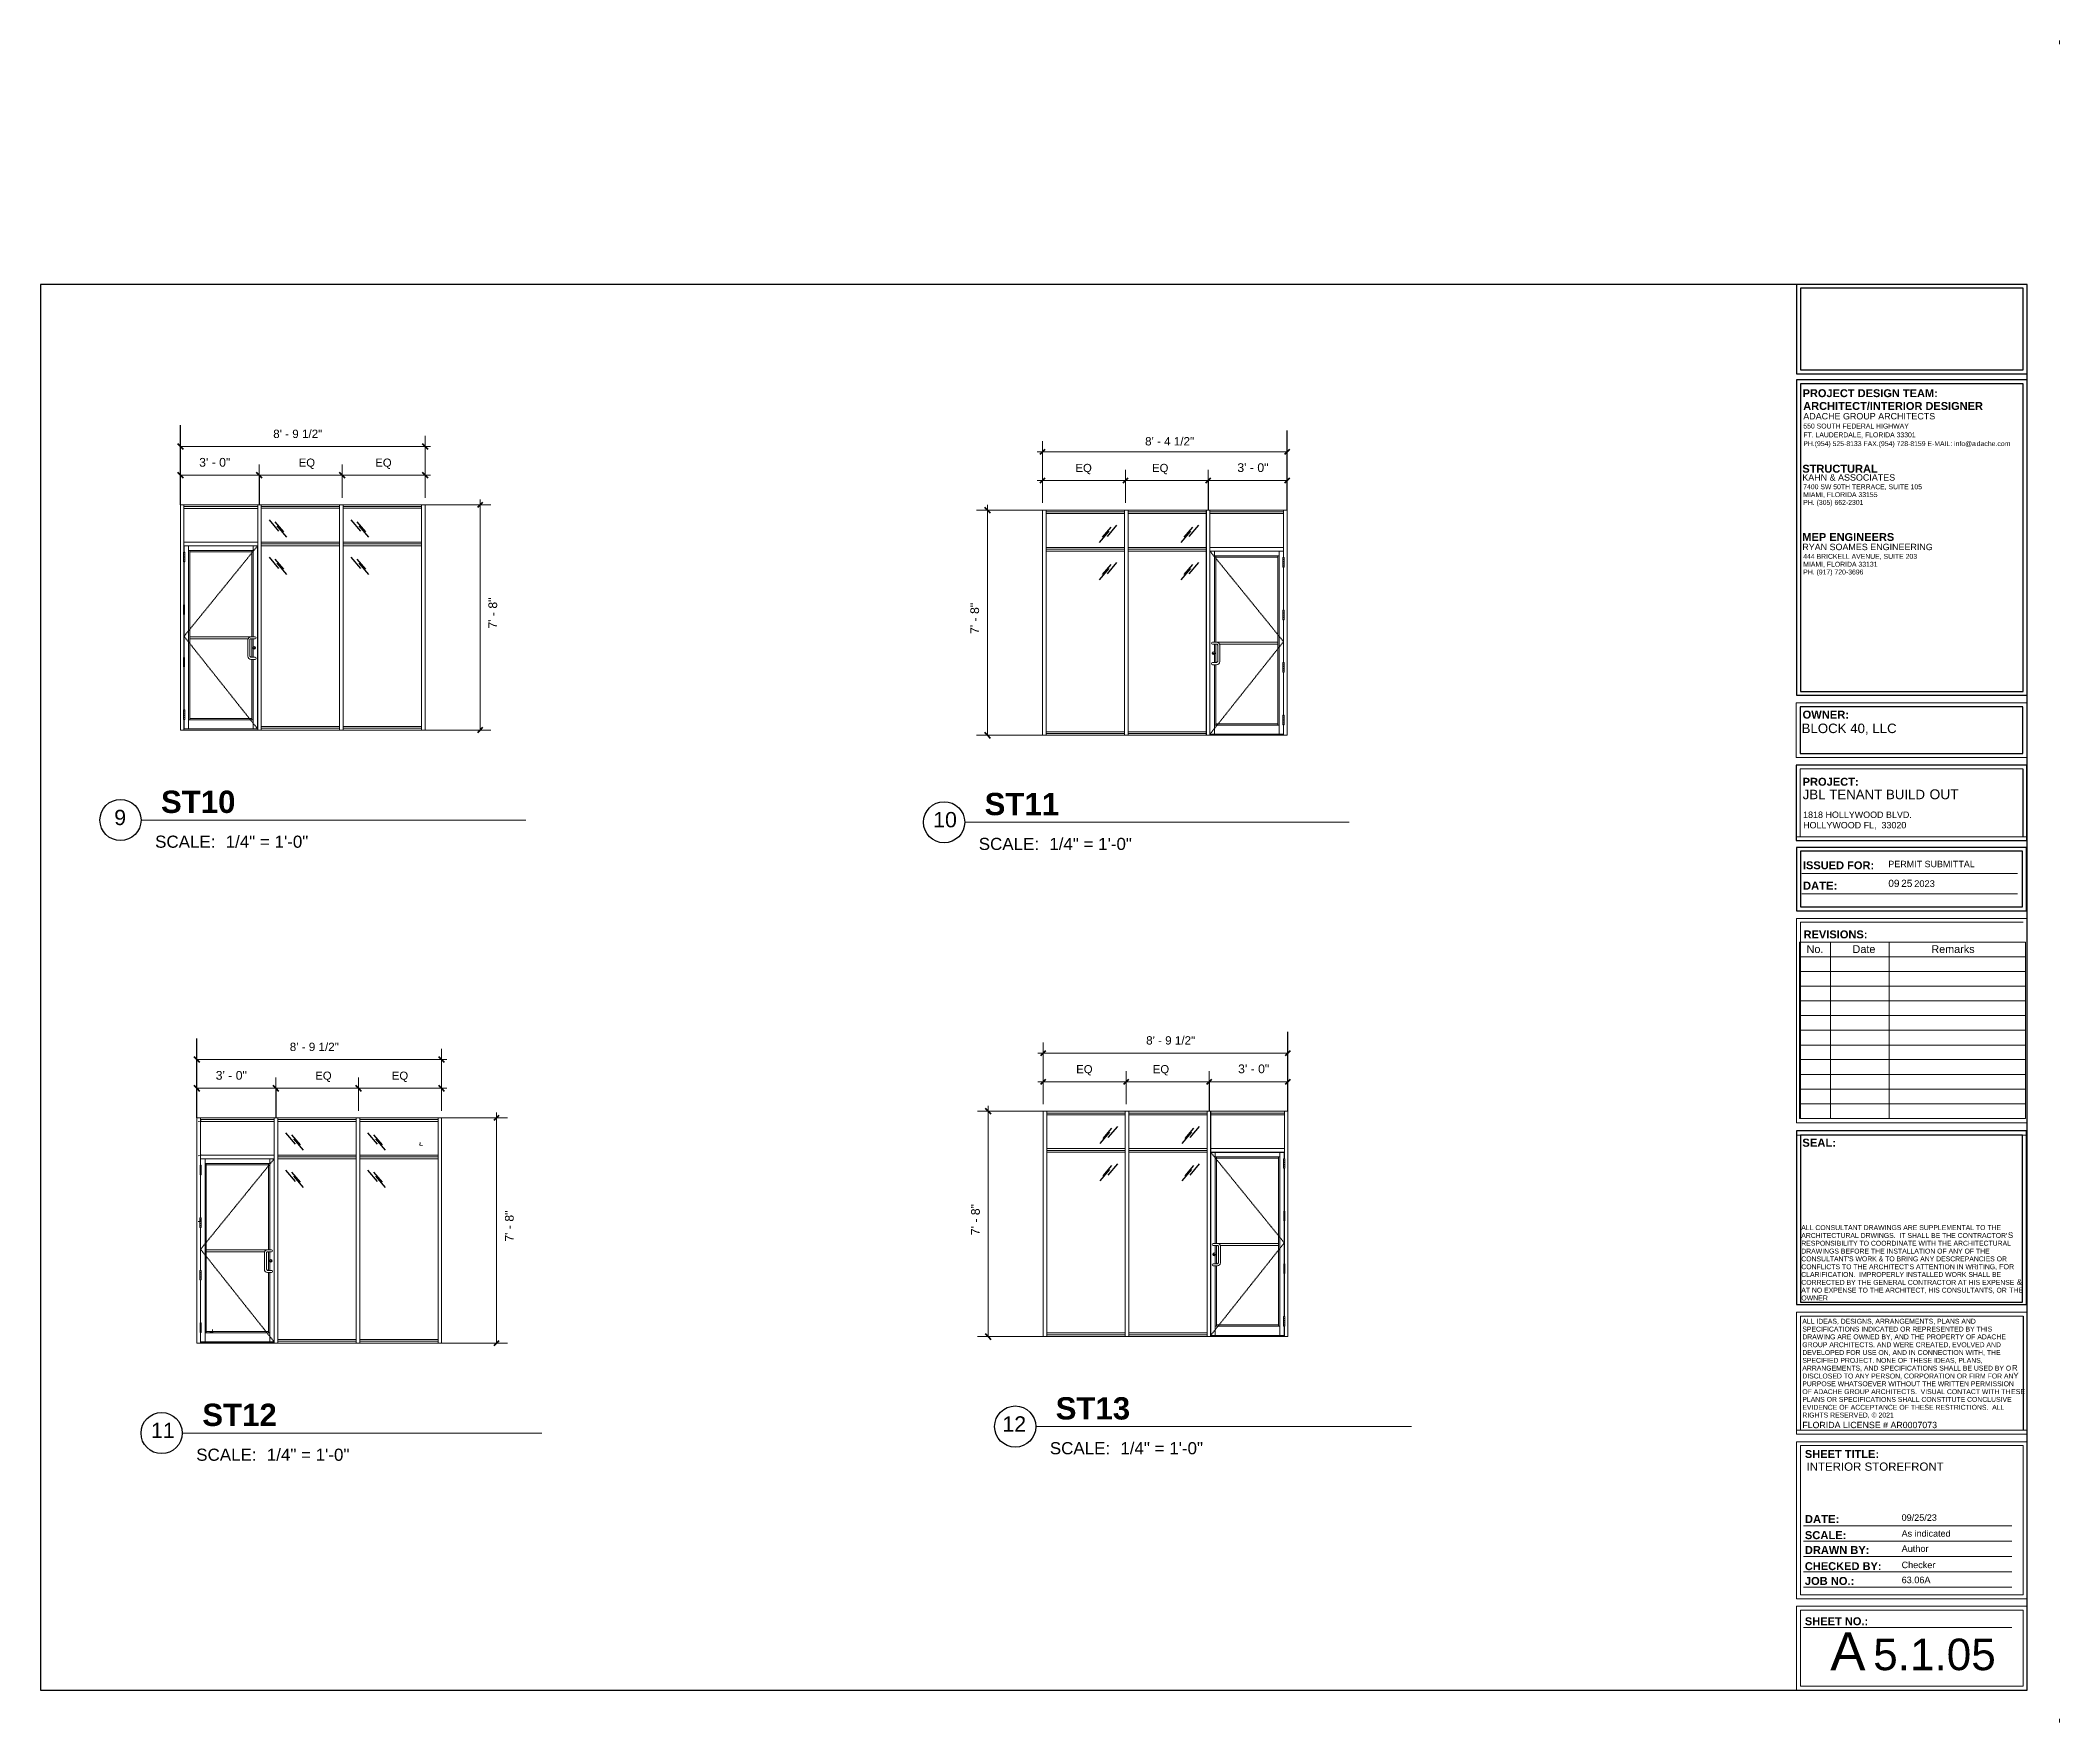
# Model space of a CAD drawing. Header units: inches. Extents: x -6061 to 13621, y -296 to 7483.
# Drawn here: x 942 to 1788, y 3828 to 4532 of the extents above; entities that cross this region are included whole.
import ezdxf

# ---------------------------------------------------------------- set-up
doc = ezdxf.new("R2010")
doc.units = ezdxf.units.IN
doc.header["$MEASUREMENT"] = 0
doc.linetypes.add('HIDDEN', pattern=[0.375, 0.25, -0.125])
doc.layers.get('0').update_dxf_attribs({"linetype": 'CONTINUOUS'})
doc.layers.get('Defpoints').update_dxf_attribs({"color": 6, "linetype": 'CONTINUOUS', "lineweight": 15})
doc.styles.add('Arial$001H0', font='arial.ttf')
doc.styles.add('Arial$101H0', font='arialbd.ttf')

# ---------------------------------------------------------------- blocks, each defined once
blk = doc.blocks.new('*U51')
at = {"lineweight": 5}
for p, q in [((22993.25, -3884.44), (23032.75, -3884.44)), ((22993.25, -3884.44), (22993.25, -3994.44)), ((22995, -3884.44), (22995, -3994.44)), ((22995, -3886.19), (23031, -3886.19)), ((22995, -3904.44), (23031, -3904.44)), ((22997.82, -3906.76), (22997.82, -3948.94)), ((23031.25, -3907.59), (23030.65, -3907.59)), ((23031.25, -3907.59), (23031.25, -3912.29)), ((23031.29, -3933.27), (23030.69, -3933.27)), ((23031.29, -3933.27), (23031.29, -3937.97)), ((23031.29, -3958.95), (23030.69, -3958.95)), ((23031.29, -3958.95), (23031.29, -3963.65)), ((23031, -3993.94), (22995, -3993.94)), ((23031.25, -3984.63), (23030.65, -3984.63)), ((23031.25, -3984.63), (23031.25, -3989.33)), ((23032.75, -3994.44), (22993.25, -3994.44))]:
    blk.add_line(p, q, dxfattribs=at)
at = {"color": 8, "lineweight": 5}
blk.add_line((23031, -3885.31), (22995, -3885.31), dxfattribs=at)
at = {"lineweight": 5, "extrusion": (0, 1, 0)}
for p, q in [((23031, -3907.59), (23031, -3884.44)), ((23032.75, -3994.44), (23032.75, -3884.44)), ((22995.04, -3993.86), (22995.04, -3904.51)), ((22995.04, -3904.51), (23030.96, -3904.51)), ((22997.22, -3948.94), (22997.22, -3904.56)), ((23028.78, -3993.86), (23028.78, -3904.51)), ((23030.96, -3907.59), (23030.96, -3904.51)), ((22997.22, -3906.76), (23028.78, -3906.76)), ((22997.82, -3907.39), (23028.18, -3907.39)), ((23028.18, -3989.43), (23028.18, -3906.76)), ((23030.65, -3907.69), (23031.25, -3907.69)), ((23030.65, -3908.59), (23031.25, -3908.59)), ((23031.25, -3909.49), (23030.65, -3909.49)), ((23031.25, -3910.39), (23030.65, -3910.39)), ((23031.25, -3911.29), (23030.65, -3911.29)), ((23030.65, -3912.19), (23031.25, -3912.19)), ((23030.96, -3933.27), (23030.96, -3912.29)), ((23031, -3933.27), (23031, -3912.29)), ((23030.69, -3933.37), (23031.29, -3933.37)), ((23030.69, -3934.27), (23031.29, -3934.27)), ((23031.29, -3935.17), (23030.69, -3935.17)), ((23031.29, -3936.07), (23030.69, -3936.07)), ((23031.29, -3936.97), (23030.69, -3936.97)), ((23030.69, -3937.87), (23031.29, -3937.87)), ((23030.96, -3958.95), (23030.96, -3937.97)), ((23031, -3958.95), (23031, -3937.97)), ((22997.22, -3953.8), (22997.22, -3949.94)), ((22997.22, -3958.94), (22997.22, -3954.8)), ((22997.82, -3958.94), (22997.82, -3949.94)), ((22997.22, -3993.86), (22997.22, -3959.94)), ((22997.82, -3989.43), (22997.82, -3959.94)), ((23030.69, -3959.05), (23031.29, -3959.05)), ((23030.69, -3959.95), (23031.29, -3959.95)), ((23031.29, -3960.85), (23030.69, -3960.85)), ((23031.29, -3961.75), (23030.69, -3961.75)), ((23031.29, -3962.65), (23030.69, -3962.65)), ((23030.69, -3963.55), (23031.29, -3963.55)), ((23030.96, -3984.63), (23030.96, -3963.65)), ((23031, -3984.63), (23031, -3963.65)), ((22995.04, -3993.86), (23030.96, -3993.86)), ((22997.22, -3989.43), (23028.78, -3989.43)), ((22997.82, -3988.8), (23028.18, -3988.8)), ((23025.71, -3989.37), (23025.71, -3989.37)), ((23030.65, -3984.73), (23031.25, -3984.73)), ((23031.25, -3985.63), (23030.65, -3985.63)), ((23031.25, -3986.53), (23030.65, -3986.53)), ((23031.25, -3987.43), (23030.65, -3987.43)), ((23030.65, -3988.33), (23031.25, -3988.33)), ((23030.65, -3989.23), (23031.25, -3989.23)), ((23030.96, -3993.86), (23030.96, -3989.33)), ((23031, -3994.44), (23031, -3989.33))]:
    blk.add_line(p, q, dxfattribs=at)
at = {"lineweight": 5, "ltscale": 0.5}
blk.add_line((22995, -3902.69), (23031, -3902.69), dxfattribs=at)
at = {"color": 251, "linetype": 'HIDDEN', "lineweight": 5, "true_color": 0x636466}
for q in [(22995.04, -3904.51), (22995.04, -3993.86)]:
    blk.add_line((23030.96, -3948.67), q, dxfattribs=at)
at = {"color": 1, "lineweight": 5}
for p, q in [((22998.29, -3948.94), (23028.18, -3948.94)), ((22999.7, -3949.94), (23028.18, -3949.94))]:
    blk.add_line(p, q, dxfattribs=at)
at = {"lineweight": 5}
for points in [[(23031.25, -3912.29), (23030.65, -3912.29), (23030.65, -3907.59)], [(23031.29, -3937.97), (23030.69, -3937.97), (23030.69, -3933.27)], [(23031.29, -3963.65), (23030.69, -3963.65), (23030.69, -3958.95)], [(23031.25, -3989.33), (23030.65, -3989.33), (23030.65, -3984.63)]]:
    blk.add_lwpolyline(points, dxfattribs=at)
at = {"color": 1, "lineweight": 5}
blk.add_lwpolyline([(22998.29, -3948.94), (22996.29, -3948.94, 1), (22996.29, -3949.94), (22998.29, -3949.94, -0.414214), (22998.79, -3950.44), (22998.79, -3958.44), (22998.29, -3958.94), (22996.29, -3958.94, 1), (22996.29, -3959.94), (22998.29, -3959.94, 0.414214), (22999.79, -3958.44), (22999.79, -3950.44, 0.414214)], format="xyb", close=True, dxfattribs=at)
at = {"lineweight": 5}
blk.add_polyline3d([(22997.36, -3954.35, 0), (22997.31, -3954.35, 0), (22997.31, -3954.64, 0), (22997.36, -3954.64, 0)], close=True, dxfattribs=at)
for centre, radius in [((22996.76, -3954.3), 0.682), ((22996.76, -3954.3), 0.635), ((22996.76, -3954.52), 0.218)]:
    blk.add_circle(centre, radius, dxfattribs=at)
for centre, start, end in [((22996.75, -3954.54), 104.39871, 255.60129), ((22997.33, -3954.54), 284.39871, 75.60129)]:
    blk.add_arc(centre, 0.0919, start, end, dxfattribs=at)

msp = doc.modelspace()

# ---------------------------------------------------------------- linework, layer by layer
at = {"color": 8, "linetype": 'Continuous', "lineweight": 9, "true_color": 0x7f7f7f}
for p, q in [((1787.98962, 4532.41446), (1787.98962, 4530.78758)), ((1677.79017, 4390.1819), (1774.33243, 4390.1819)), ((1677.79017, 4258.14805), (1677.79017, 4390.1819)), ((1677.66173, 4254.93711), (1774.20399, 4254.93711)), ((1677.66173, 4232.07522), (1677.66173, 4254.93711)), ((1774.20399, 4254.93711), (1774.20399, 4232.07522)), ((1774.20399, 4232.07522), (1677.66173, 4232.07522)), ((1677.66173, 4228.86428), (1774.20399, 4228.86428)), ((1677.66173, 4198.76707), (1677.66173, 4228.86428)), ((1774.20399, 4228.86428), (1774.20399, 4198.76707)), ((1774.20399, 4198.76707), (1677.66173, 4198.76707)), ((1677.79017, 4194.35738), (1774.07555, 4194.35738)), ((1677.79017, 4167.81361), (1677.79017, 4194.35738)), ((1679.93079, 4183.52581), (1770.35086, 4183.52581)), ((1679.93079, 4174.9633), (1770.35086, 4174.9633)), ((1677.79017, 4164.60267), (1774.33243, 4164.60267)), ((1677.79017, 4098.20043), (1677.79017, 4164.60267)), ((1774.33243, 4164.60267), (1774.33243, 4098.20043)), ((1677.79017, 4073.79729), (1774.07555, 4073.79729)), ((1677.79017, 4002.85692), (1677.79017, 4073.79729)), ((1774.07555, 4073.79729), (1774.07555, 4002.85692)), ((1774.07555, 4002.85692), (1677.79017, 4002.85692)), ((1677.79017, 3999.64598), (1774.33243, 3999.64598)), ((1677.79017, 3950.32594), (1677.79017, 3999.64598)), ((1774.33243, 3999.64598), (1774.33243, 3950.32594)), ((1774.33243, 3950.32594), (1677.79017, 3950.32594)), ((1677.79017, 3945.44532), (1774.33243, 3945.44532)), ((1677.79017, 3919.24405), (1677.79017, 3945.44532)), ((1774.33243, 3945.44532), (1774.33243, 3922.45499)), ((1677.79017, 3879.68527), (1677.79017, 3919.24405)), ((1774.33243, 3919.24405), (1774.33243, 3879.68527)), ((1680.70142, 3910.16779), (1767.91055, 3910.16779)), ((1680.70142, 3903.74591), (1767.91055, 3903.74591)), ((1680.70142, 3897.36684), (1767.91055, 3897.36684)), ((1680.70142, 3890.94496), (1767.91055, 3890.94496)), ((1680.70142, 3884.52308), (1767.91055, 3884.52308)), ((1774.33243, 3879.68527), (1677.79017, 3879.68527)), ((1774.33243, 3876.47433), (1774.33243, 3841.45368)), ((1680.70142, 3867.65494), (1767.91055, 3867.65494)), ((1774.33243, 3841.45368), (1677.79017, 3841.45368)), ((1787.98962, 3829.42335), (1787.98962, 3827.79648))]:
    msp.add_line(p, q, dxfattribs=at)
at = {"color": 7, "linetype": 'Continuous', "lineweight": 9, "true_color": 0x000007}
for p, q in [((1774.33243, 4430.15368), (1677.79017, 4430.15368)), ((1677.79017, 4430.15368), (1677.79017, 4392.73552)), ((1679.37423, 4394.44802), (1679.37423, 4428.56961)), ((1679.37423, 4428.56961), (1772.74836, 4428.56961)), ((1774.33243, 4390.1819), (1677.79017, 4390.1819)), ((1677.79017, 4390.1819), (1677.79017, 4258.14805)), ((1679.37423, 4259.73211), (1679.37423, 4388.55502)), ((1679.37423, 4388.55502), (1772.74836, 4388.55502)), ((1103.18633, 4362.26095), (1103.18633, 4366.74601)), ((1105.42886, 4362.26095), (1000.68567, 4362.26095)), ((1103.18633, 4362.26095), (1103.18633, 4340.87678)), ((1359.64559, 4360.03533), (1464.38879, 4360.03533)), ((1361.88813, 4360.03533), (1361.88813, 4364.5204)), ((1361.88813, 4360.03533), (1361.88813, 4338.65117)), ((1035.9904, 4350.24737), (1000.68567, 4350.24737)), ((1068.42705, 4350.24737), (1031.50533, 4350.24737)), ((1033.74787, 4350.24737), (1033.74787, 4354.73244)), ((1033.74787, 4350.24737), (1033.74787, 4354.73244)), ((1068.42705, 4350.24737), (1068.42705, 4354.73244)), ((1068.42705, 4350.24737), (1068.42705, 4340.87678)), ((1105.42886, 4350.24737), (1068.42705, 4350.24737)), ((1103.18633, 4350.24737), (1103.18633, 4354.73244)), ((1103.18633, 4350.24737), (1103.18633, 4340.87678)), ((1361.88813, 4348.02176), (1361.88813, 4352.50683)), ((1396.6474, 4348.02176), (1396.6474, 4352.50683)), ((1431.32659, 4348.02176), (1431.32659, 4352.50683)), ((1431.32659, 4348.02176), (1431.32659, 4352.50683)), ((1126.25239, 4340.15597), (1126.25239, 4243.56683)), ((1359.64559, 4348.02176), (1396.6474, 4348.02176)), ((1361.88813, 4348.02176), (1361.88813, 4338.65117)), ((1396.6474, 4348.02176), (1396.6474, 4338.65117)), ((1396.6474, 4348.02176), (1433.56912, 4348.02176)), ((1429.08405, 4348.02176), (1464.38879, 4348.02176)), ((1126.25239, 4337.91343), (1103.18633, 4337.91343)), ((1126.25239, 4337.91343), (1130.81755, 4337.91343)), ((1338.82206, 4335.68782), (1334.2569, 4335.68782)), ((1338.82206, 4337.93036), (1338.82206, 4241.34122)), ((1338.82206, 4335.68782), (1361.88813, 4335.68782)), ((1774.20399, 4254.93711), (1677.66173, 4254.93711)), ((1677.66173, 4254.93711), (1677.66173, 4232.07522)), ((1679.24579, 4253.31023), (1772.61992, 4253.31023)), ((1679.24579, 4233.65928), (1679.24579, 4253.31023)), ((1774.20399, 4232.07522), (1774.20399, 4254.93711)), ((1126.25239, 4243.56137), (1103.18633, 4243.56137)), ((1126.25239, 4243.56137), (1130.81755, 4243.56137)), ((1338.82206, 4241.33576), (1334.2569, 4241.33576)), ((1338.82206, 4241.33576), (1361.88813, 4241.33576)), ((1677.66173, 4232.07522), (1774.20399, 4232.07522)), ((1774.20399, 4228.86428), (1677.66173, 4228.86428)), ((1677.66173, 4228.86428), (1677.66173, 4197.22582)), ((1679.24579, 4198.76707), (1679.24579, 4227.2374)), ((1679.24579, 4227.2374), (1772.61992, 4227.2374)), ((984.21068, 4205.85024), (1145.35276, 4205.85024)), ((1329.27073, 4204.91587), (1490.41281, 4204.91587)), ((1772.61992, 4198.76707), (1679.24579, 4198.76707)), ((1774.07555, 4194.35738), (1677.79017, 4194.35738)), ((1677.79017, 4194.35738), (1677.79017, 4167.81361)), ((1679.37423, 4169.44048), (1679.37423, 4192.77331)), ((1679.37423, 4192.77331), (1772.49149, 4192.77331)), ((1774.33243, 4164.60267), (1677.79017, 4164.60267)), ((1677.79017, 4164.60267), (1677.79017, 4078.9776)), ((1679.37423, 4080.86135), (1679.37423, 4163.0186)), ((1679.37423, 4163.0186), (1772.74836, 4163.0186)), ((1774.33243, 4078.9776), (1774.33243, 4164.60267)), ((1692.04674, 4154.67016), (1678.9461, 4154.67016)), ((1678.9461, 4154.67016), (1678.9461, 4148.50516)), ((1716.62113, 4154.67016), (1692.04674, 4154.67016)), ((1692.04674, 4154.67016), (1692.04674, 4148.50516)), ((1773.69024, 4154.67016), (1716.62113, 4154.67016)), ((1716.62113, 4154.67016), (1716.62113, 4148.50516)), ((1773.69024, 4154.67016), (1773.69024, 4148.50516)), ((1773.69024, 4148.50516), (1678.9461, 4148.50516)), ((1678.9461, 4148.50516), (1678.9461, 4080.86135)), ((1692.04674, 4148.50516), (1692.04674, 4080.86135)), ((1716.62113, 4148.50516), (1716.62113, 4080.86135)), ((1773.69024, 4148.50516), (1773.69024, 4080.86135)), ((1773.69024, 4142.38296), (1678.9461, 4142.38296)), ((1773.69024, 4136.21796), (1678.9461, 4136.21796)), ((1773.69024, 4130.05295), (1678.9461, 4130.05295)), ((1773.69024, 4123.93076), (1678.9461, 4123.93076)), ((1362.20366, 4108.20579), (1362.20366, 4112.69086)), ((1773.69024, 4117.76576), (1678.9461, 4117.76576)), ((1773.69024, 4111.60075), (1678.9461, 4111.60075)), ((1112.36303, 4105.48727), (1007.61984, 4105.48727)), ((1110.1205, 4105.48727), (1110.1205, 4109.97234)), ((1110.1205, 4105.48727), (1110.1205, 4084.10311)), ((1359.96113, 4108.20579), (1464.70433, 4108.20579)), ((1362.20366, 4108.20579), (1362.20366, 4086.82163)), ((1773.69024, 4105.47856), (1678.9461, 4105.47856)), ((1040.68204, 4093.4737), (1040.68204, 4097.95877)), ((1040.68204, 4093.4737), (1040.68204, 4097.95877)), ((1075.36122, 4093.4737), (1075.36122, 4097.95877)), ((1110.1205, 4093.4737), (1110.1205, 4097.95877)), ((1359.96113, 4096.19222), (1396.96294, 4096.19222)), ((1362.20366, 4096.19222), (1362.20366, 4100.67728)), ((1362.20366, 4096.19222), (1362.20366, 4086.82163)), ((1396.96294, 4096.19222), (1396.96294, 4100.67728)), ((1396.96294, 4096.19222), (1396.96294, 4086.82163)), ((1396.96294, 4096.19222), (1433.88466, 4096.19222)), ((1429.39959, 4096.19222), (1464.70433, 4096.19222)), ((1431.64213, 4096.19222), (1431.64213, 4100.67728)), ((1431.64213, 4096.19222), (1431.64213, 4100.67728)), ((1773.69024, 4099.31356), (1678.9461, 4099.31356)), ((1042.92457, 4093.4737), (1007.61984, 4093.4737)), ((1075.36122, 4093.4737), (1038.4395, 4093.4737)), ((1075.36122, 4093.4737), (1075.36122, 4084.10311)), ((1112.36303, 4093.4737), (1075.36122, 4093.4737)), ((1110.1205, 4093.4737), (1110.1205, 4084.10311)), ((1339.1376, 4086.10081), (1339.1376, 3989.51167)), ((1773.69024, 4093.14855), (1678.9461, 4093.14855)), ((1773.69024, 4087.02636), (1678.9461, 4087.02636)), ((1133.18656, 4081.13976), (1110.1205, 4081.13976)), ((1133.18656, 4083.3823), (1133.18656, 3986.79315)), ((1133.18656, 4081.13976), (1137.75172, 4081.13976)), ((1339.1376, 4083.85828), (1334.57244, 4083.85828)), ((1339.1376, 4083.85828), (1362.20366, 4083.85828)), ((1677.79017, 4078.9776), (1774.33243, 4078.9776)), ((1773.69024, 4080.86135), (1678.9461, 4080.86135)), ((1772.74836, 4080.86135), (1679.37423, 4080.86135)), ((1774.07555, 4075.72385), (1677.79017, 4075.72385)), ((1677.79017, 4075.72385), (1677.79017, 4002.85692)), ((1679.37423, 4003.92723), (1679.37423, 4073.8401)), ((1679.37423, 4073.8401), (1772.49149, 4073.8401)), ((1774.33243, 3999.64598), (1677.79017, 3999.64598)), ((1677.79017, 3999.64598), (1677.79017, 3948.65626)), ((1679.37423, 3950.28313), (1679.37423, 3998.0191)), ((1679.37423, 3998.0191), (1772.74836, 3998.0191)), ((1774.33243, 3948.65626), (1774.33243, 3999.64598)), ((1133.18656, 3986.78769), (1110.1205, 3986.78769)), ((1133.18656, 3986.78769), (1137.75172, 3986.78769)), ((1339.1376, 3989.50621), (1334.57244, 3989.50621)), ((1339.1376, 3989.50621), (1362.20366, 3989.50621)), ((1359.04862, 3951.79509), (1516.50654, 3951.79509)), ((1001.43893, 3949.07657), (1152.16925, 3949.07657)), ((1677.79017, 3948.65626), (1774.33243, 3948.65626)), ((1774.33243, 3945.44532), (1677.79017, 3945.44532)), ((1677.79017, 3945.44532), (1677.79017, 3919.24405)), ((1772.74836, 3950.28313), (1679.37423, 3950.28313)), ((1679.37423, 3924.03905), (1679.37423, 3943.86125)), ((1679.37423, 3943.86125), (1772.74836, 3943.86125)), ((1772.74836, 3943.86125), (1772.74836, 3917.65998)), ((1774.33243, 3922.45499), (1774.33243, 3945.44532)), ((1677.79017, 3919.24405), (1677.79017, 3879.68527)), ((1679.37423, 3881.31214), (1679.37423, 3924.03905)), ((1772.74836, 3917.65998), (1772.74836, 3881.31214)), ((1774.33243, 3879.68527), (1774.33243, 3919.24405)), ((1677.74735, 3841.45368), (1677.74735, 3876.51714)), ((1677.74735, 3876.51714), (1774.33243, 3876.51714)), ((1677.79017, 3879.68527), (1774.33243, 3879.68527)), ((1772.74836, 3881.31214), (1679.37423, 3881.31214)), ((1679.37423, 3843.03774), (1679.37423, 3874.89026)), ((1679.37423, 3874.89026), (1772.74836, 3874.89026)), ((1772.74836, 3874.89026), (1772.74836, 3843.03774)), ((1774.33243, 3841.45368), (1774.33243, 3876.47433)), ((1677.79017, 3841.45368), (1774.33243, 3841.45368)), ((1772.74836, 3843.03774), (1679.37423, 3843.03774))]:
    msp.add_line(p, q, dxfattribs=at)
for p, q in [((1000.68567, 4356.44167), (1000.68567, 4371.17837)), ((1464.38879, 4354.21606), (1464.38879, 4368.95276)), ((1000.68567, 4337.91343), (1000.68567, 4356.44167)), ((1033.74787, 4350.24737), (1033.74787, 4337.91343)), ((1464.38879, 4335.68782), (1464.38879, 4354.21606)), ((1431.32659, 4348.02176), (1431.32659, 4335.68782)), ((1772.61992, 4227.2374), (1772.61992, 4198.76707)), ((1007.61984, 4099.668), (1007.61984, 4114.4047)), ((1464.70433, 4102.38652), (1464.70433, 4117.12322)), ((1007.61984, 4081.13976), (1007.61984, 4099.668)), ((1431.64213, 4096.19222), (1431.64213, 4083.85828)), ((1464.70433, 4083.85828), (1464.70433, 4102.38652)), ((1040.68204, 4093.4737), (1040.68204, 4081.13976)), ((1772.74836, 3998.0191), (1772.74836, 3950.28313))]:
    msp.add_line(p, q)
at = {"color": 7, "linetype": 'Continuous', "lineweight": 40, "true_color": 0x000007}
for p, q in [((1000.68567, 4362.26095), (999.5644, 4363.38221)), ((1000.68567, 4362.26095), (1001.80693, 4361.13968)), ((1103.18633, 4362.26095), (1102.06506, 4363.38221)), ((1103.18633, 4362.26095), (1104.30759, 4361.13968)), ((1361.88813, 4360.03533), (1360.76686, 4358.91407)), ((1361.88813, 4360.03533), (1363.00939, 4361.1566)), ((1464.38879, 4360.03533), (1463.26752, 4358.91407)), ((1464.38879, 4360.03533), (1465.51006, 4361.1566)), ((1000.68567, 4350.24737), (999.5644, 4351.36864)), ((1000.68567, 4350.24737), (1001.80693, 4349.1261)), ((1033.74787, 4350.24737), (1032.6266, 4351.36864)), ((1033.74787, 4350.24737), (1032.6266, 4351.36864)), ((1033.74787, 4350.24737), (1034.86913, 4349.1261)), ((1033.74787, 4350.24737), (1034.86913, 4349.1261)), ((1068.42705, 4350.24737), (1067.30578, 4351.36864)), ((1068.42705, 4350.24737), (1069.54832, 4349.1261)), ((1103.18633, 4350.24737), (1102.06506, 4351.36864)), ((1103.18633, 4350.24737), (1104.30759, 4349.1261)), ((1361.88813, 4348.02176), (1363.00939, 4349.14303)), ((1396.6474, 4348.02176), (1397.76867, 4349.14303)), ((1431.32659, 4348.02176), (1432.44785, 4349.14303)), ((1431.32659, 4348.02176), (1432.44785, 4349.14303)), ((1464.38879, 4348.02176), (1465.51006, 4349.14303)), ((1361.88813, 4348.02176), (1360.76686, 4346.90049)), ((1396.6474, 4348.02176), (1395.52614, 4346.90049)), ((1431.32659, 4348.02176), (1430.20532, 4346.90049)), ((1431.32659, 4348.02176), (1430.20532, 4346.90049)), ((1464.38879, 4348.02176), (1463.26752, 4346.90049)), ((1126.25239, 4337.91343), (1125.13112, 4336.79217)), ((1126.25239, 4337.91343), (1127.37366, 4339.0347)), ((1338.82206, 4335.68782), (1337.7008, 4336.80909)), ((1338.82206, 4335.68782), (1339.94333, 4334.56656)), ((1126.25239, 4243.56137), (1125.13112, 4242.36001)), ((1126.25239, 4243.56137), (1127.37366, 4244.68263)), ((1338.82206, 4241.33576), (1337.7008, 4242.45702)), ((1338.82206, 4241.33576), (1339.94333, 4240.1344)), ((1007.61984, 4105.48727), (1006.49857, 4106.60854)), ((1007.61984, 4105.48727), (1008.7411, 4104.36601)), ((1110.1205, 4105.48727), (1108.99923, 4106.60854)), ((1110.1205, 4105.48727), (1111.24177, 4104.36601)), ((1362.20366, 4108.20579), (1361.0824, 4107.08452)), ((1362.20366, 4108.20579), (1363.32493, 4109.32706)), ((1464.70433, 4108.20579), (1463.58306, 4107.08452)), ((1464.70433, 4108.20579), (1465.82559, 4109.32706)), ((1007.61984, 4093.4737), (1006.49857, 4094.59496)), ((1040.68204, 4093.4737), (1039.56077, 4094.59496)), ((1040.68204, 4093.4737), (1039.56077, 4094.59496)), ((1075.36122, 4093.4737), (1074.23996, 4094.59496)), ((1110.1205, 4093.4737), (1108.99923, 4094.59496)), ((1362.20366, 4096.19222), (1361.0824, 4095.07095)), ((1362.20366, 4096.19222), (1363.32493, 4097.31348)), ((1396.96294, 4096.19222), (1395.84167, 4095.07095)), ((1396.96294, 4096.19222), (1398.08421, 4097.31348)), ((1431.64213, 4096.19222), (1430.52086, 4095.07095)), ((1431.64213, 4096.19222), (1430.52086, 4095.07095)), ((1431.64213, 4096.19222), (1432.76339, 4097.31348)), ((1431.64213, 4096.19222), (1432.76339, 4097.31348)), ((1464.70433, 4096.19222), (1463.58306, 4095.07095)), ((1464.70433, 4096.19222), (1465.82559, 4097.31348)), ((1007.61984, 4093.4737), (1008.7411, 4092.35243)), ((1040.68204, 4093.4737), (1041.8033, 4092.35243)), ((1040.68204, 4093.4737), (1041.8033, 4092.35243)), ((1075.36122, 4093.4737), (1076.48249, 4092.35243)), ((1110.1205, 4093.4737), (1111.24177, 4092.35243)), ((1133.18656, 4081.13976), (1132.0653, 4080.01849)), ((1133.18656, 4081.13976), (1134.30783, 4082.26103)), ((1339.1376, 4083.85828), (1338.01633, 4084.97955)), ((1339.1376, 4083.85828), (1340.25887, 4082.73701)), ((1133.18656, 3986.78769), (1132.0653, 3985.58634)), ((1133.18656, 3986.78769), (1134.30783, 3987.90896)), ((1339.1376, 3989.50621), (1338.01633, 3990.62748)), ((1339.1376, 3989.50621), (1340.25887, 3988.30486))]:
    msp.add_line(p, q, dxfattribs=at)
at = {"lineweight": 5, "ltscale": 0.5}
for p, q in [((1067.37543, 4337.91343), (1034.56664, 4337.91343)), ((1101.68527, 4337.91343), (1068.87648, 4337.91343)), ((1363.38918, 4335.68782), (1396.19797, 4335.68782)), ((1397.69902, 4335.68782), (1430.50781, 4335.68782)), ((1074.3096, 4081.13976), (1041.50082, 4081.13976)), ((1108.61944, 4081.13976), (1075.81066, 4081.13976)), ((1363.70472, 4083.85828), (1396.51351, 4083.85828)), ((1398.01456, 4083.85828), (1430.82335, 4083.85828))]:
    msp.add_line(p, q, dxfattribs=at)
at = {"color": 8, "lineweight": 5}
for p, q in [((1034.56664, 4337.16291), (1067.37543, 4337.16291)), ((1068.87648, 4337.16291), (1101.68527, 4337.16291)), ((1396.19797, 4334.93729), (1363.38918, 4334.93729)), ((1430.50781, 4334.93729), (1397.69902, 4334.93729)), ((1034.56664, 4321.50902), (1067.37543, 4321.50903)), ((1068.87649, 4321.50902), (1101.68527, 4321.50903)), ((1396.19797, 4319.28341), (1363.38918, 4319.28342)), ((1430.50781, 4319.28341), (1397.69902, 4319.28342)), ((1034.56664, 4244.31187), (1067.37543, 4244.31187)), ((1068.87648, 4244.31187), (1101.68527, 4244.31187)), ((1396.19797, 4242.08626), (1363.38918, 4242.08626)), ((1430.50781, 4242.08626), (1397.69902, 4242.08626)), ((1041.50081, 4080.38923), (1074.3096, 4080.38923)), ((1075.81066, 4080.38923), (1108.61944, 4080.38923)), ((1396.51351, 4083.10775), (1363.70472, 4083.10775)), ((1430.82335, 4083.10775), (1398.01456, 4083.10775)), ((1041.50082, 4064.73534), (1074.3096, 4064.73536)), ((1075.81066, 4064.73535), (1108.61944, 4064.73536)), ((1396.5135, 4067.45387), (1363.70472, 4067.45388)), ((1430.82335, 4067.45386), (1398.01456, 4067.45387)), ((1041.50081, 3987.5382), (1074.3096, 3987.5382)), ((1075.81066, 3987.5382), (1108.61944, 3987.5382)), ((1396.51351, 3990.25672), (1363.70472, 3990.25672)), ((1430.82335, 3990.25672), (1398.01456, 3990.25672))]:
    msp.add_line(p, q, dxfattribs=at)
at = {"lineweight": 5}
for p, q in [((1067.37543, 4336.41235), (1034.56664, 4336.41235)), ((1067.37543, 4337.91345), (1067.37543, 4243.56137)), ((1101.68527, 4336.41235), (1068.87648, 4336.41235)), ((1363.38918, 4334.18674), (1396.19797, 4334.18674)), ((1397.69902, 4335.68783), (1397.69902, 4241.33575)), ((1397.69902, 4334.18674), (1430.50781, 4334.18674)), ((1067.37543, 4245.06243), (1034.56664, 4245.06243)), ((1067.37543, 4243.56137), (1034.56664, 4243.56137)), ((1101.68527, 4245.06243), (1068.87648, 4245.06243)), ((1101.68527, 4243.56137), (1068.87648, 4243.56137)), ((1363.38918, 4242.83682), (1396.19797, 4242.83682)), ((1363.38918, 4241.33576), (1396.19797, 4241.33576)), ((1397.69902, 4242.83681), (1430.50781, 4242.83681)), ((1397.69902, 4241.33575), (1430.50781, 4241.33575)), ((1074.3096, 4079.63868), (1041.50081, 4079.63868)), ((1074.3096, 4081.13977), (1074.3096, 3986.78769)), ((1108.61944, 4079.63868), (1075.81066, 4079.63868)), ((1363.70472, 4082.3572), (1396.51351, 4082.3572)), ((1398.01456, 4083.85829), (1398.01456, 3989.50621)), ((1398.01456, 4082.3572), (1430.82335, 4082.3572)), ((1074.3096, 3988.28875), (1041.50081, 3988.28875)), ((1074.3096, 3986.78769), (1041.50082, 3986.78769)), ((1108.61944, 3988.28875), (1075.81066, 3988.28875)), ((1108.61944, 3986.78769), (1075.81066, 3986.7877)), ((1363.70472, 3991.00727), (1396.51351, 3991.00727)), ((1363.70472, 3989.50621), (1396.51351, 3989.50621)), ((1398.01456, 3991.00727), (1430.82335, 3991.00727)), ((1398.01456, 3989.50621), (1430.82335, 3989.50621))]:
    msp.add_line(p, q, dxfattribs=at)
for points in [[(942.03243, 3841.45368), (1774.33243, 3841.45368), (1774.33243, 4430.15368), (942.03243, 4430.15368)], [(1774.33243, 4430.15368), (1677.79017, 4430.15368), (1677.79017, 4392.73552), (1774.33243, 4392.73552)], [(1772.74836, 4428.56961), (1679.37423, 4428.56961), (1679.37423, 4394.44802), (1772.74836, 4394.44802)], [(1677.79017, 4258.14805), (1774.33243, 4258.14805), (1774.33243, 4390.1819), (1677.79017, 4390.1819)], [(1772.74836, 4388.55502), (1679.37423, 4388.55502), (1679.37423, 4259.73211), (1772.74836, 4259.73211)], [(1772.61992, 4253.31023), (1679.24579, 4253.31023), (1679.24579, 4233.65928), (1772.61992, 4233.65928)], [(1774.20399, 4228.86428), (1677.66173, 4228.86428), (1677.66173, 4197.22582), (1774.20399, 4197.22582)], [(1774.07555, 4194.35738), (1677.79017, 4194.35738), (1677.79017, 4167.81361), (1774.07555, 4167.81361)], [(1679.37423, 4169.44048), (1772.49149, 4169.44048), (1772.49149, 4192.77331), (1679.37423, 4192.77331)], [(1774.07555, 4075.72385), (1677.79017, 4075.72385), (1677.79017, 4002.85692), (1774.07555, 4002.85692)], [(1679.37423, 4003.92723), (1772.49149, 4003.92723), (1772.49149, 4073.8401), (1679.37423, 4073.8401)]]:
    msp.add_lwpolyline(points, close=True)
for points in [[(1033.06559, 4243.56137), (1034.56664, 4243.56137), (1034.56664, 4337.91343), (1033.06559, 4337.91343)], [(1067.37543, 4243.56137), (1068.87648, 4243.56137), (1068.87648, 4337.91343), (1067.37543, 4337.91343)], [(1101.68527, 4243.56137), (1103.18633, 4243.56137), (1103.18633, 4337.91343), (1101.68527, 4337.91343)], [(1363.38918, 4241.33576), (1361.88813, 4241.33576), (1361.88813, 4335.68782), (1363.38918, 4335.68782)], [(1397.69903, 4241.33575), (1396.19797, 4241.33575), (1396.19797, 4335.68782), (1397.69903, 4335.68782)], [(1432.00887, 4241.33575), (1430.50781, 4241.33575), (1430.50781, 4335.68782), (1432.00887, 4335.68782)], [(1034.56664, 4322.25955), (1067.37543, 4322.25955), (1067.37543, 4320.75849), (1034.56664, 4320.75849)], [(1068.87649, 4322.25955), (1101.68527, 4322.25955), (1101.68527, 4320.75849), (1068.87649, 4320.75849)], [(1396.19797, 4320.03394), (1363.38918, 4320.03394), (1363.38918, 4318.53288), (1396.19797, 4318.53288)], [(1430.50781, 4320.03393), (1397.69902, 4320.03393), (1397.69902, 4318.53288), (1430.50781, 4318.53288)], [(1039.99976, 3986.78769), (1041.50082, 3986.78769), (1041.50082, 4081.13976), (1039.99976, 4081.13976)], [(1074.3096, 3986.78769), (1075.81066, 3986.78769), (1075.81066, 4081.13976), (1074.3096, 4081.13976)], [(1108.61944, 3986.78769), (1110.1205, 3986.78769), (1110.1205, 4081.13976), (1108.61944, 4081.13976)], [(1363.70472, 3989.50621), (1362.20366, 3989.50621), (1362.20366, 4083.85828), (1363.70472, 4083.85828)], [(1398.01456, 3989.50621), (1396.51351, 3989.50621), (1396.51351, 4083.85828), (1398.01456, 4083.85828)], [(1432.3244, 3989.50621), (1430.82335, 3989.50621), (1430.82335, 4083.85828), (1432.3244, 4083.85828)], [(1041.50082, 4065.48587), (1074.3096, 4065.48587), (1074.3096, 4063.98482), (1041.50082, 4063.98482)], [(1075.81066, 4065.48587), (1108.61944, 4065.48587), (1108.61944, 4063.98482), (1075.81066, 4063.98482)], [(1396.5135, 4068.20439), (1363.70472, 4068.20439), (1363.70472, 4066.70334), (1396.5135, 4066.70334)], [(1430.82335, 4068.20439), (1398.01456, 4068.20439), (1398.01456, 4066.70333), (1430.82335, 4066.70334)]]:
    msp.add_lwpolyline(points, close=True, dxfattribs=at)
at = {"color": 8, "ltscale": 0.008}
for points in [[(1037.83407, 4331.60545), (1041.84478, 4326.8767)], [(1072.14391, 4331.60545), (1076.15462, 4326.8767)], [(1040.3231, 4330.80823), (1043.94655, 4326.53608)], [(1041.15947, 4329.13957), (1045.20427, 4324.37064)], [(1074.63294, 4330.80823), (1078.25639, 4326.53608)], [(1075.46931, 4329.13957), (1079.51411, 4324.37064)], [(1389.60514, 4326.91396), (1385.56035, 4322.14503)], [(1390.44151, 4328.58262), (1386.81806, 4324.31047)], [(1392.93055, 4329.37984), (1388.91983, 4324.65109)], [(1423.91498, 4326.91395), (1419.87019, 4322.14503)], [(1424.75135, 4328.58261), (1421.1279, 4324.31046)], [(1427.24039, 4329.37984), (1423.22967, 4324.65109)], [(1037.83407, 4315.95159), (1041.84478, 4311.22284)], [(1040.3231, 4315.15437), (1043.94655, 4310.88222)], [(1072.14391, 4315.95159), (1076.15463, 4311.22284)], [(1074.63294, 4315.15437), (1078.25639, 4310.88222)], [(1041.15947, 4313.48571), (1045.20427, 4308.71678)], [(1075.46931, 4313.48571), (1079.51411, 4308.71678)], [(1389.60514, 4311.2601), (1385.56034, 4306.49117)], [(1390.44151, 4312.92875), (1386.81806, 4308.65661)], [(1392.93055, 4313.72598), (1388.91983, 4308.99723)], [(1423.91498, 4311.26009), (1419.87019, 4306.49117)], [(1424.75135, 4312.92875), (1421.1279, 4308.6566)], [(1427.24039, 4313.72598), (1423.22967, 4308.99723)], [(1393.24608, 4077.55029), (1389.23537, 4072.82155)], [(1427.55593, 4077.55029), (1423.54521, 4072.82155)], [(1044.76824, 4074.83177), (1048.77895, 4070.10303)], [(1047.25727, 4074.03455), (1050.88072, 4069.7624)], [(1048.09364, 4072.36589), (1052.13844, 4067.59697)], [(1079.07808, 4074.83178), (1083.0888, 4070.10303)], [(1081.56711, 4074.03455), (1085.19056, 4069.76241)], [(1082.40349, 4072.36589), (1086.44828, 4067.59697)], [(1389.92068, 4075.08441), (1385.87588, 4070.31549)], [(1390.75705, 4076.75307), (1387.1336, 4072.48092)], [(1424.23052, 4075.08441), (1420.18572, 4070.31549)], [(1425.06689, 4076.75307), (1421.44344, 4072.48092)], [(1390.75705, 4061.09921), (1387.1336, 4056.82706)], [(1393.24608, 4061.89643), (1389.23537, 4057.16769)], [(1425.06689, 4061.09921), (1421.44344, 4056.82706)], [(1427.55592, 4061.89643), (1423.54521, 4057.16768)], [(1044.76824, 4059.17791), (1048.77896, 4054.44917)], [(1047.25727, 4058.38069), (1050.88072, 4054.10854)], [(1048.09365, 4056.71203), (1052.13844, 4051.94311)], [(1079.07808, 4059.17792), (1083.0888, 4054.44917)], [(1081.56711, 4058.38069), (1085.19056, 4054.10854)], [(1082.40349, 4056.71203), (1086.44828, 4051.94311)], [(1389.92068, 4059.43055), (1385.87588, 4054.66163)], [(1424.23052, 4059.43055), (1420.18572, 4054.66163)]]:
    msp.add_lwpolyline(points, dxfattribs=at)
at = {"color": 7, "linetype": 'Continuous', "lineweight": 20, "true_color": 0x000007}
for points in [[(1009.09066, 4080.87301), (1009.21765, 4079.77235), (1008.07465, 4079.64534)], [(1102.10466, 4069.55323), (1101.00399, 4069.68023), (1101.17332, 4070.82323)], [(1009.09066, 4066.37161), (1009.21765, 4065.27095), (1008.07465, 4065.14393)], [(1009.09066, 4038.86132), (1009.21765, 4037.76066), (1008.07465, 4037.63365)], [(1014.10602, 3992.47601), (1014.23302, 3991.37535), (1013.09002, 3991.24834)]]:
    msp.add_lwpolyline(points, dxfattribs=at)
for centre in [(975.59393, 4205.85024), (1320.65399, 4204.91587), (1350.43187, 3951.79509), (992.82219, 3949.07657)]:
    msp.add_circle(centre, 8.61674)
at = {"layer": 'Defpoints', "color": 6, "lineweight": 5}
for points in [[(1067.37543, 4337.91345), (1068.87649, 4337.91345), (1068.87648, 4243.56137), (1067.37543, 4243.56137)], [(1397.69902, 4335.68783), (1396.19797, 4335.68783), (1396.19797, 4241.33575), (1397.69902, 4241.33575)], [(1074.3096, 4081.13977), (1075.81066, 4081.13977), (1075.81066, 3986.78769), (1074.3096, 3986.78769)], [(1398.01456, 4083.85829), (1396.5135, 4083.85829), (1396.51351, 3989.50621), (1398.01456, 3989.50621)]]:
    msp.add_lwpolyline(points, dxfattribs=at)

# ---------------------------------------------------------------- block references
at = {"yscale": 0.8577460631640043, "zscale": 0.8577460631640043}
for p, xscale in [((20756.9387, 7669.77326), -0.8577460631640043), ((-18291.86425, 7667.54765), 0.8577460631640043), ((20763.87287, 7412.99959), -0.8577460631640043), ((-18291.54871, 7415.71811), 0.8577460631640043)]:
    msp.add_blockref('*U51', p, dxfattribs=dict(at, xscale=xscale))

# ---------------------------------------------------------------- texts
at = {"color": 7, "true_color": 0x000007}
for s, height, style, p in [('PROJECT DESIGN TEAM:', 3.3019129, 'Arial$101H0', (1680.31582, 4382.98919)), ('ADACHE GROUP ARCHITECTS', 2.6770038, 'Arial$001H0', (1680.61188, 4373.65604)), ('ARCHITECT/INTERIOR DESIGNER', 3.2996142, 'Arial$101H0', (1680.5727, 4377.63762)), ('8\' - 9 1/2"', 3.4905041, 'Arial$001H0', (1039.57631, 4365.86493)), ('8\' - 4 1/2"', 3.4905041, 'Arial$001H0', (1404.84728, 4362.75858)), ('550 SOUTH FEDERAL HIGHWAY', 2.0557674, 'Arial$001H0', (1680.61545, 4369.84575)), ('FT. LAUDERDALE, FLORIDA 33301', 2.0548597, 'Arial$001H0', (1680.61545, 4366.16388)), ('3\' - 0"', 3.667117, 'Arial$001H0', (1008.55189, 4353.85136)), ('EQ', 3.40067, 'Arial$001H0', (1050.2483, 4353.85136)), ('EQ', 3.40067, 'Arial$001H0', (1082.33212, 4353.85136)), ('PH.(954) 525-8133 FAX.(954) 728-8159 E-MAIL: info@a', 2.0545517, 'Arial$001H0', (1680.61545, 4362.482)), ('dache.com', 2.074017, 'Arial$001H0', (1753.22541, 4362.482)), ('EQ', 3.40067, 'Arial$001H0', (1375.67655, 4351.62575)), ('EQ', 3.40067, 'Arial$001H0', (1407.76037, 4351.62575)), ('3\' - 0"', 3.667117, 'Arial$001H0', (1443.50005, 4351.62575)), ('STRUCTURAL', 3.312171, 'Arial$101H0', (1680.18735, 4351.35074)), ('KAHN & ASSOCIATES', 2.6798057, 'Arial$001H0', (1680.18735, 4348.01135)), ('7400 SW 50TH TERRACE, SUITE 105', 2.0548382, 'Arial$001H0', (1680.57269, 4344.41511)), ('PH. (305) 662-2301', 2.0560627, 'Arial$001H0', (1680.57269, 4337.8648)), ('MIAMI, FLORIDA 33155', 2.0563632, 'Arial$001H0', (1680.57269, 4341.11855)), ('MEP ENGINEERS', 3.3074106, 'Arial$101H0', (1680.18735, 4322.75199)), ('RYAN SOAMES ENGINEERING', 2.6772136, 'Arial$001H0', (1680.18735, 4318.89884)), ('444 BRICKELL AVENUE, SUITE 203', 2.0548075, 'Arial$001H0', (1680.57269, 4315.2598)), ('PH. (917) 720-3696', 2.0560627, 'Arial$001H0', (1680.57269, 4308.70948)), ('MIAMI, FLORIDA 33131', 2.0563632, 'Arial$001H0', (1680.57269, 4311.96323)), ('OWNER:', 3.3388, 'Arial$101H0', (1680.31582, 4248.34386)), ('BLOCK 40, LLC', 3.9763572, 'Arial$001H0', (1679.88763, 4242.26442)), ('PROJECT:', 3.325556, 'Arial$101H0', (1680.31582, 4220.216)), ('ST10', 9.344675, 'Arial$101H0', (992.55456, 4208.81357)), ('ST11', 9.344675, 'Arial$101H0', (1337.61451, 4207.87919)), ('JBL TENANT BUILD', 3.977163, 'Arial$001H0', (1680.35859, 4214.56476)), ('OUT', 4.144201, 'Arial$001H0', (1733.48898, 4214.56476)), ('9', 6.40061, 'Arial$001H0', (972.9691, 4203.74054)), ('10', 6.400615, 'Arial$001H0', (1316.06199, 4202.80618)), ('1818 HOLLYWOOD BLVD.', 2.6789431, 'Arial$001H0', (1680.52983, 4206.73004)), ('HOLLYWOOD FL,  33020', 2.6775491, 'Arial$001H0', (1680.52983, 4202.36317)), ('SCALE:', 5.086183, 'Arial$001H0', (990.10281, 4194.23693)), ('1/4" = 1\'-0"', 5.0830544, 'Arial$001H0', (1019.65617, 4194.23693)), ('SCALE:', 5.086183, 'Arial$001H0', (1335.16286, 4193.30256)), ('1/4" = 1\'-0"', 5.0830544, 'Arial$001H0', (1364.71622, 4193.30256)), ('ISSUED FOR:', 3.3147702, 'Arial$101H0', (1680.44426, 4185.23821)), ('PERMIT SUBMITTAL', 2.6809833, 'Arial$001H0', (1716.2355, 4186.09442)), ('DATE:', 3.377948, 'Arial$101H0', (1680.44426, 4176.6757)), ('09', 3.002879, 'Arial$001H0', (1716.2355, 4177.8316)), ('25', 3.002879, 'Arial$001H0', (1721.62983, 4177.8316)), ('2023', 2.785323, 'Arial$001H0', (1727.0671, 4177.8316)), ('REVISIONS:', 3.319053, 'Arial$101H0', (1680.7011, 4156.29693)), ('No.', 3.244476, 'Arial$001H0', (1681.98549, 4150.17473)), ('Date', 3.244476, 'Arial$001H0', (1701.24012, 4150.17473)), ('Remarks', 3.244476, 'Arial$001H0', (1734.24813, 4150.17473)), ('8\' - 9 1/2"', 3.4905041, 'Arial$001H0', (1046.51048, 4109.09126)), ('8\' - 9 1/2"', 3.4905041, 'Arial$001H0', (1405.29209, 4111.80977)), ('EQ', 3.40067, 'Arial$001H0', (1375.99208, 4099.7962)), ('EQ', 3.40067, 'Arial$001H0', (1408.07591, 4099.7962)), ('3\' - 0"', 3.667117, 'Arial$001H0', (1443.81558, 4099.7962)), ('3\' - 0"', 3.667117, 'Arial$001H0', (1015.48606, 4097.07769)), ('EQ', 3.40067, 'Arial$001H0', (1057.18247, 4097.07769)), ('EQ', 3.40067, 'Arial$001H0', (1089.26629, 4097.07769)), ('SEAL:', 3.374522, 'Arial$101H0', (1680.18738, 4069.00223)), ('ALL CONSULTANT DRAWINGS ARE SUPPLEMENTAL TO THE', 2.0542561, 'Arial$001H0', (1679.75783, 4034.11001)), ("ARCHITECTURAL DRWINGS.  IT SHALL BE THE CONTRACTOR'", 2.054263, 'Arial$001H0', (1679.75783, 4030.81345)), ('RESPONSIBILITY TO COORDINATE WITH THE ARCHITECTURAL', 2.0542545, 'Arial$001H0', (1679.75925, 4027.5597)), ('S ', 2.358968, 'Arial$001H0', (1766.326, 4030.81345)), ("CONSULTANT'S WORK & TO BRING ANY DESCREPANCIES OR ", 2.0541977, 'Arial$001H0', (1679.75925, 4021.00939)), ("CONFLICTS TO THE ARCHITECT'S ATTENTION IN WRITING, ", 2.0542057, 'Arial$001H0', (1679.75925, 4017.71283)), ('DRAWINGS BEFORE THE INSTALLATION OF ANY OF THE ', 2.0544597, 'Arial$001H0', (1679.75925, 4024.26314)), ('FOR ', 2.128082, 'Arial$001H0', (1762.64416, 4017.71283)), ('AT NO EXPENSE TO THE ARCHITECT, HIS CONSULTANTS, OR', 2.0540278, 'Arial$001H0', (1679.75783, 4007.90878)), ('CORRECTED BY THE GENERAL CONTRACTOR AT HIS EXPENSE ', 2.0540891, 'Arial$001H0', (1679.75925, 4011.16252)), ('CLARIFICATION.  IMPROPERLY INSTALLED WORK SHALL BE ', 2.0544093, 'Arial$001H0', (1679.75925, 4014.45909)), (' THE ', 2.124989, 'Arial$001H0', (1766.06939, 4007.90878)), ('& ', 2.354341, 'Arial$001H0', (1770.05085, 4011.16252)), ('OWNER', 2.084379, 'Arial$001H0', (1679.75925, 4004.61222)), ('ALL IDEAS, DESIGNS, ARRANGEMENTS, PLANS AND ', 2.054124, 'Arial$001H0', (1680.18735, 3994.89372)), ('SPECIFICATIONS INDICATED OR REPRESENTED BY THIS ', 2.054288, 'Arial$001H0', (1680.18877, 3991.59716)), ('GROUP ARCHITECTS. AND WERE CREATED, EVOLVED AND ', 2.0539503, 'Arial$001H0', (1680.18877, 3985.04684)), ('DRAWING ARE OWNED BY, AND THE PROPERTY OF ADACHE ', 2.0539967, 'Arial$001H0', (1680.18877, 3988.34341)), ('ARRANGEMENTS, AND SPECIFICATIONS SHALL BE USED BY O', 2.0539547, 'Arial$001H0', (1680.18735, 3975.24278)), ('SPECIFIED PROJECT. NONE OF THESE IDEAS, PLANS, ', 2.0541458, 'Arial$001H0', (1680.18877, 3978.49653)), ('DEVELOPED FOR USE ON, AND IN CONNECTION WITH, THE ', 2.0541176, 'Arial$001H0', (1680.18877, 3981.79309)), ('R ', 2.366507, 'Arial$001H0', (1767.99737, 3975.24278)), ('DISCLOSED TO ANY PERSON, CORPORATION OR FIRM FOR AN', 2.0540507, 'Arial$001H0', (1680.18877, 3971.94621)), ('PURPOSE WHATSOEVER WITHOUT THE WRITTEN PERMISSION ', 2.0542518, 'Arial$001H0', (1680.18877, 3968.69246)), ('ESE ', 2.134293, 'Arial$001H0', (1767.61209, 3965.3959)), ('Y ', 2.388785, 'Arial$001H0', (1768.59662, 3971.94621)), ('ST12', 9.344675, 'Arial$101H0', (1009.86274, 3952.03989)), ('ST13', 9.344675, 'Arial$101H0', (1367.39229, 3954.75841)), ('OF ADACHE GROUP ARCHITECTS.  VISUAL CONTACT WITH TH', 2.0542693, 'Arial$001H0', (1680.18877, 3965.3959)), ('PLANS OR SPECIFICATIONS SHALL CONSTITUTE CONCLUSIVE', 2.0542138, 'Arial$001H0', (1680.18877, 3962.14215)), ('EVIDENCE OF ACCEPTANCE OF THESE RESTRICTIONS.  ALL ', 2.0542688, 'Arial$001H0', (1680.18877, 3958.84558)), ('11', 6.400615, 'Arial$001H0', (988.34668, 3946.96687)), ('12', 6.400615, 'Arial$001H0', (1345.06136, 3949.68539)), ('RIGHTS RESERVED, © 2021', 2.0552469, 'Arial$001H0', (1680.18877, 3955.59183)), ('FLORIDA LICENSE # AR0007073', 2.6436446, 'Arial$001H0', (1680.18735, 3951.13934)), ('SCALE:', 5.086183, 'Arial$001H0', (1007.33106, 3937.46326)), ('1/4" = 1\'-0"', 5.0830544, 'Arial$001H0', (1036.88442, 3937.46326)), ('SCALE:', 5.086183, 'Arial$001H0', (1364.94074, 3940.18178)), ('1/4" = 1\'-0"', 5.0830544, 'Arial$001H0', (1394.4941, 3940.18178)), ('SHEET TITLE:', 3.3135164, 'Arial$101H0', (1681.2577, 3938.63811)), ('INTERIOR STOREFRONT', 3.4458779, 'Arial$001H0', (1681.94263, 3933.28652)), ('DATE:', 3.377948, 'Arial$101H0', (1681.2577, 3911.36654)), ('As indicated', 2.6954934, 'Arial$001H0', (1721.79759, 3905.67245)), ('09/25/23', 2.713424, 'Arial$001H0', (1721.80116, 3912.30838)), ('SCALE:', 3.348351, 'Arial$101H0', (1681.2577, 3904.64496)), ('DRAWN BY:', 3.320122, 'Arial$101H0', (1681.2577, 3898.43714)), ('Author', 2.742088, 'Arial$001H0', (1721.79759, 3899.29338)), ('CHECKED BY:', 3.3117898, 'Arial$101H0', (1681.2577, 3891.67276)), ('Checker', 2.715667, 'Arial$001H0', (1721.80116, 3892.48619)), ('JOB NO.:', 3.334464, 'Arial$101H0', (1681.2577, 3885.46495)), ('63.06A', 2.732816, 'Arial$001H0', (1721.80116, 3886.19275)), ('SHEET NO.:', 3.319585, 'Arial$101H0', (1681.2577, 3868.59681)), ('A', 15.80666, 'Arial$001H0', (1691.91802, 3849.7593)), ('5.1.05', 13.221061, 'Arial$001H0', (1709.89924, 3849.7593))]:
    msp.add_text(s, height=height, dxfattribs=dict(at, style=style)).set_placement(p)
at = {"color": 7, "true_color": 0x000007, "style": 'Arial$001H0'}
for p in [(1133.39625, 4286.01473), (1335.29779, 4283.78912), (1335.61332, 4031.95958), (1140.33043, 4029.24106)]:
    msp.add_text('7\' - 8"', height=3.667117, rotation=90, dxfattribs=at).set_placement(p)

doc.saveas('drawing.dxf')
